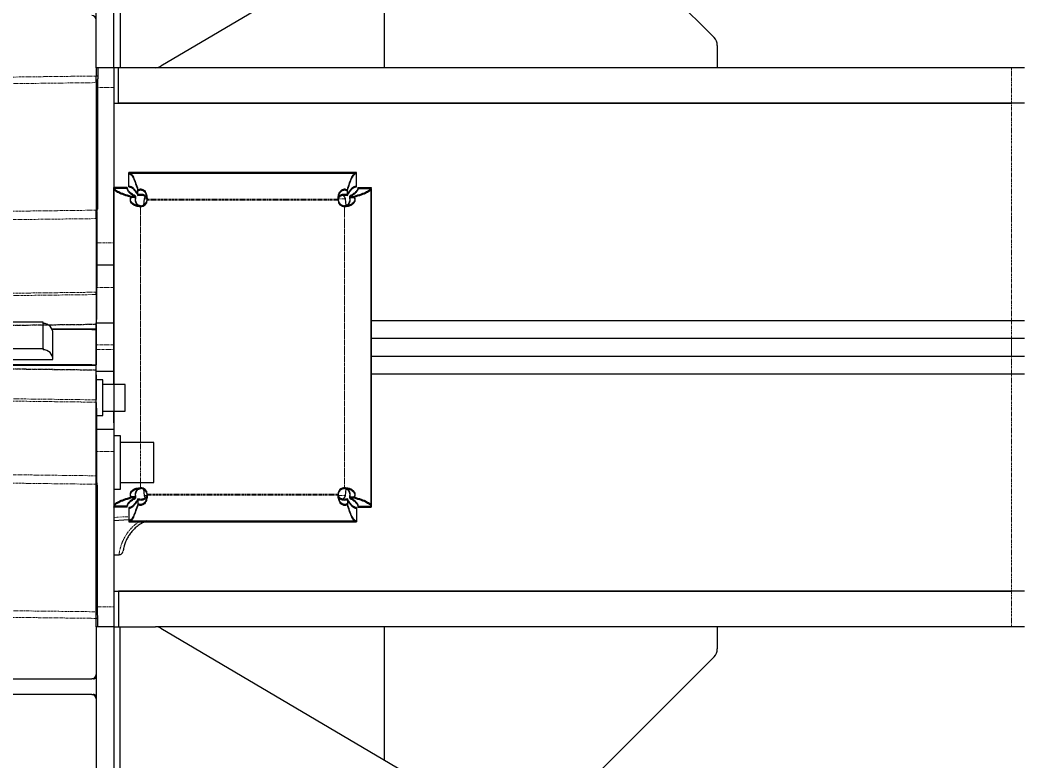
# Model space of a CAD drawing. Header units: millimetres. Extents: x -18594 to 273470, y -238787 to 48452.
# Drawn here: x 141635.3 to 142085.2, y -32560.1 to -32226.2 of the extents above; entities that cross this region are included whole.
import ezdxf

# ---------------------------------------------------------------- set-up
doc = ezdxf.new("R2010")
doc.units = ezdxf.units.MM
doc.linetypes.add('Xref AGV layout$0$PHANTOM', pattern=[2.5, 1.25, -0.25, 0.25, -0.25, 0.25, -0.25])
doc.layers.add('AM_BOR', color=4, linetype='Continuous', lineweight=25)

# ---------------------------------------------------------------- blocks, each defined once
blk = doc.blocks.new('Xref AGV layout$0$A$C343F789C')
at = {"color": 7, "linetype": 'Continuous', "lineweight": 25}
for p, q in [((3087.46, 2021.58), (2984.88, 2021.58)), ((2984.88, 2015.58), (2984.88, 2021.58)), ((3087.46, 2015.58), (3087.46, 2021.58)), ((2978.17, 1871.29), (2978.17, 2014.88)), ((2984.17, 2014.88), (2978.17, 2014.88)), ((2988.96, 2011.69), (2988.96, 2013.8)), ((3083.38, 2011.69), (3083.38, 2013.8)), ((3088.17, 2014.88), (3094.17, 2014.88)), ((3094.17, 1908.74), (3094.17, 2014.88)), ((2988.06, 2010.79), (2985.95, 2010.79)), ((2989.83, 2009.72), (2989.51, 2006.73)), ((3080.81, 2006.91), (3080.51, 2009.72)), ((3084.28, 2010.79), (3086.38, 2010.79)), ((3094.17, 1953.88), (3102.17, 1953.88)), ((3102.17, 1953.88), (3102.17, 1950.88)), ((3102.17, 1951.18), (3145.29, 1951.18)), ((3102.17, 1950.88), (3102.17, 1950.74)), ((3104.17, 1950.88), (3102.17, 1950.88)), ((3102.17, 1932.82), (3102.17, 1950.74)), ((3104.17, 1950.88), (3460.53, 1950.88)), ((2689.55, 1946.88), (2683.64, 1946.88)), ((2978.17, 1946.88), (2689.55, 1946.88)), ((2689.55, 1930.88), (2683.64, 1930.88)), ((2978.17, 1930.88), (2689.55, 1930.88)), ((3102.07, 1928.57), (3102.17, 1932.49)), ((3102.17, 1919.14), (3102.17, 1932.49)), ((3102.07, 1917.24), (3102.07, 1928.57)), ((3101.84, 1914.69), (3102.17, 1918.07)), ((3102.16, 1918.9), (3102.17, 1919.14)), ((3102.17, 1884.9), (3102.17, 1918.07)), ((3101.84, 1881.81), (3101.84, 1914.69)), ((3094.17, 1905.88), (3094.17, 1908.74)), ((3094.17, 1905.88), (3101.84, 1905.88)), ((3094.17, 1895.88), (3094.17, 1905.88)), ((3094.17, 1825.88), (3094.17, 1895.88)), ((3101.54, 1879.62), (3102.17, 1881.11)), ((3102, 1883.15), (3102.17, 1884.9)), ((3102.17, 1823.62), (3102.17, 1881.11)), ((3101.54, 1822.13), (3101.54, 1879.62)), ((2988.06, 1875.37), (2985.95, 1875.37)), ((2988.96, 1874.48), (2988.96, 1872.37)), ((3083.38, 1874.48), (3083.38, 1872.37)), ((3084.28, 1875.37), (3086.38, 1875.37)), ((2984.17, 1871.29), (2978.17, 1871.29)), ((2984.88, 1870.58), (2984.88, 1864.58)), ((3087.46, 1870.58), (3087.46, 1864.58)), ((3088.17, 1871.29), (3094.17, 1871.29)), ((2984.88, 1864.58), (3087.46, 1864.58)), ((2683.64, 1832.88), (2689.55, 1832.88)), ((2689.55, 1832.88), (3092.17, 1832.88)), ((3094.17, 1832.88), (2689.55, 1832.88)), ((3092.17, 1832.88), (3092.17, 1816.88)), ((3094.17, 1816.88), (3094.17, 1825.88)), ((3101.54, 1822.13), (3102.17, 1823.62)), ((3101.47, 1820.64), (3102.17, 1820.64)), ((3101.47, 1816.88), (3101.47, 1820.64)), ((3102.17, 1816.88), (3102.17, 1820.64)), ((2683.64, 1816.88), (2689.55, 1816.88)), ((2689.55, 1816.88), (3075.38, 1816.88)), ((2822.17, 1806.88), (2822.17, 1816.88)), ((2954.59, 1746.31), (3073.11, 1816.26)), ((2972.17, 1816.88), (2972.17, 1756.69)), ((3075.38, 1816.88), (3091.43, 1816.88)), ((3091.43, 1734.88), (3091.43, 1816.88)), ((3091.43, 1816.88), (3094.17, 1816.88)), ((3094.17, 1816.88), (3094.17, 1732.88)), ((3094.17, 1816.88), (3102.17, 1816.88)), ((3102.17, 1816.88), (3102.17, 1732.88)), ((2942.85, 1684.13), (2823.63, 1803.35)), ((2823.63, 488.42), (2963.38, 628.17)), ((3102.2, 507.38), (3102.2, 579.6)), ((3094.17, 474.88), (3094.17, 558.88)), ((3102.17, 474.88), (3102.17, 558.88)), ((3091.43, 556.88), (3091.43, 474.88)), ((3073.11, 475.51), (2954.59, 545.45)), ((2972.17, 535.08), (2972.17, 474.88)), ((3102.19, 497.92), (3102.19, 505.88)), ((3104.17, 505.38), (3103.49, 505.38)), ((3104.17, 505.38), (3451.83, 505.38)), ((3103.44, 498.38), (3104.14, 498.38)), ((3449.47, 498.38), (3104.14, 498.38)), ((2822.17, 474.88), (2822.17, 484.88)), ((2683.64, 474.88), (2689.55, 474.88)), ((2689.55, 474.88), (3075.38, 474.88)), ((3091.43, 474.88), (3075.38, 474.88)), ((3094.17, 474.88), (3091.43, 474.88)), ((3092.17, 458.88), (3092.17, 474.88)), ((3094.17, 465.88), (3094.17, 474.88)), ((3094.17, 474.88), (3102.17, 474.88)), ((3101.47, 474.88), (3101.47, 471.13)), ((3102.17, 474.88), (3102.17, 471.13)), ((3101.47, 471.13), (3102.17, 471.13)), ((3101.54, 469.64), (3102.17, 468.15)), ((3101.54, 469.64), (3101.54, 412.15)), ((3102.17, 468.15), (3102.17, 410.66)), ((3094.17, 395.88), (3094.17, 465.88)), ((2683.64, 458.88), (2689.55, 458.88)), ((2689.55, 458.88), (3092.17, 458.88)), ((3094.17, 458.88), (2689.55, 458.88)), ((3094.17, 442.54), (3091.89, 442.42)), ((3087.46, 427.18), (2984.88, 427.18)), ((2984.88, 421.18), (2984.88, 427.18)), ((3087.46, 421.18), (3087.46, 427.18)), ((3087.46, 426.73), (3094.17, 427.09)), ((2978.17, 420.48), (2978.17, 276.89)), ((2984.17, 420.48), (2978.17, 420.48)), ((2988.96, 417.29), (2988.96, 419.4)), ((3083.38, 417.29), (3083.38, 419.4)), ((3088.17, 420.48), (3094.17, 420.48)), ((2988.06, 416.39), (2985.95, 416.39)), ((3084.28, 416.39), (3086.38, 416.39)), ((3091.17, 409.88), (3076.17, 409.88)), ((3076.17, 409.88), (3076.17, 391.88)), ((3094.17, 412.88), (3091.17, 412.88)), ((3091.17, 412.88), (3091.17, 388.88)), ((3101.54, 412.15), (3102.17, 410.66)), ((3101.84, 409.95), (3101.84, 377.08)), ((3102, 408.61), (3102.17, 406.86)), ((3102.17, 406.86), (3102.17, 373.69)), ((3076.17, 391.88), (3091.17, 391.88)), ((3094.17, 385.88), (3094.17, 395.88)), ((3091.17, 388.88), (3094.17, 388.88)), ((3101.84, 385.88), (3094.17, 385.88)), ((3094.17, 383.02), (3094.17, 385.88)), ((3094.17, 383.02), (3094.17, 377.68)), ((3101.84, 379.68), (3099.17, 379.68)), ((3099.17, 379.68), (3099.17, 363.68)), ((3099.17, 377.68), (3089.17, 377.68)), ((3089.17, 377.68), (3089.17, 365.68)), ((3101.84, 377.08), (3102.17, 373.69)), ((3102.07, 374.53), (3102.07, 373.84)), ((3102.07, 372.48), (3102.07, 363.19)), ((3102.16, 372.86), (3102.17, 372.63)), ((3102.17, 372.63), (3102.17, 359.28)), ((3089.17, 365.68), (3099.17, 365.68)), ((3094.17, 365.68), (3094.17, 276.89)), ((2689.55, 360.88), (2683.64, 360.88)), ((2978.17, 360.88), (2689.55, 360.88)), ((3099.17, 363.68), (3102.07, 363.68)), ((3102.07, 363.19), (3102.17, 359.28)), ((3102.17, 358.95), (3102.17, 341.02)), ((3336.67, 354.52), (3121.67, 354.52)), ((3121.67, 354.52), (3121.67, 342.66)), ((3126.17, 349.53), (3126.17, 350.03)), ((3332.17, 349.53), (3126.17, 349.53)), ((3126.17, 349.53), (3126.17, 337.67)), ((2689.55, 344.88), (2683.64, 344.88)), ((2978.17, 344.88), (2689.55, 344.88)), ((3102.17, 337.88), (3094.17, 337.88)), ((3102.17, 340.88), (3102.17, 341.02)), ((3104.17, 340.88), (3102.17, 340.88)), ((3102.17, 340.88), (3102.17, 337.88)), ((3122.18, 340.58), (3102.17, 340.58)), ((3104.17, 340.88), (3122.04, 340.88)), ((3126.17, 337.67), (3332.17, 337.67)), ((2989.51, 285.01), (2989.83, 282.04)), ((3080.51, 282.04), (3080.81, 284.86)), ((2988.06, 280.97), (2985.95, 280.97)), ((2988.96, 280.08), (2988.96, 277.97)), ((3083.38, 280.08), (3083.38, 277.97)), ((3084.28, 280.97), (3086.38, 280.97)), ((2984.17, 276.89), (2978.17, 276.89)), ((2984.88, 276.18), (2984.88, 270.18)), ((3087.46, 276.18), (3087.46, 270.18)), ((3088.17, 276.89), (3094.17, 276.89)), ((2984.88, 270.18), (3087.46, 270.18))]:
    blk.add_line(p, q, dxfattribs=at)
at = {"color": 8, "linetype": 'Xref AGV layout$0$PHANTOM', "lineweight": 18}
for p, q in [((2993.03, 2009.72), (2989.83, 2009.72)), ((3079.17, 2009.58), (2993.17, 2009.58)), ((3080.51, 2009.72), (3079.33, 2009.72)), ((2990.17, 2006.58), (2990.17, 1879.58)), ((3082.17, 1879.58), (3082.17, 2006.58)), ((2689.55, 1930.88), (2689.55, 1946.88)), ((3102.17, 1943.88), (3094.17, 1943.88)), ((3455.33, 1937), (3102.17, 1932.64)), ((3102.17, 1932.49), (3455.3, 1936.84)), ((2689.55, 1930.88), (2689.55, 1832.88)), ((3453.63, 1923.47), (3102.17, 1919.14)), ((3102.17, 1918.07), (3453.56, 1922.41)), ((3094.17, 1915.88), (3101.95, 1915.88)), ((3101.84, 1895.88), (3094.17, 1895.88)), ((3452.15, 1889.22), (3102.17, 1884.9)), ((3102.17, 1881.11), (3452.07, 1885.42)), ((2993.17, 1876.58), (3079.17, 1876.58)), ((2689.55, 1832.88), (2689.55, 1816.88)), ((3451.46, 1827.92), (3102.17, 1823.62)), ((3094.17, 1825.88), (3101.54, 1825.88)), ((3102.17, 1820.64), (3451.44, 1824.95)), ((3102.17, 507.38), (3102.2, 507.38)), ((2689.55, 458.88), (2689.55, 474.88)), ((3102.17, 471.13), (3451.44, 466.82)), ((3451.46, 463.84), (3102.17, 468.15)), ((3101.54, 465.88), (3094.17, 465.88)), ((2689.55, 360.88), (2689.55, 458.88)), ((3094.17, 425.64), (3087.46, 425.27)), ((3079.17, 415.18), (2993.17, 415.18)), ((2990.17, 412.18), (2990.17, 285.18)), ((3082.17, 409.88), (3082.17, 412.18)), ((3102.17, 410.66), (3452.07, 406.34)), ((3452.15, 402.55), (3102.17, 406.86)), ((3082.17, 285.18), (3082.17, 391.88)), ((3094.17, 395.88), (3101.84, 395.88)), ((3102.17, 373.69), (3453.56, 369.36)), ((3453.63, 368.29), (3102.17, 372.63)), ((2689.55, 360.88), (2689.55, 344.88)), ((3102.17, 359.28), (3455.3, 354.92)), ((3455.33, 354.77), (3102.17, 359.12)), ((3094.17, 347.88), (3102.17, 347.88)), ((2989.83, 282.04), (2993.06, 282.04)), ((2993.17, 282.18), (3079.17, 282.18)), ((3079.35, 282.04), (3080.51, 282.04))]:
    blk.add_line(p, q, dxfattribs=at)
at = {"color": 7, "linetype": 'Continuous', "lineweight": 25}
for centre, radius, start, end in [((2991.82, 2009.51), 2, 90.403, 173.9968), ((2990.17, 2009.58), 3, 270, 0), ((3082.17, 2009.58), 3, 180, 270), ((3078.52, 2009.51), 2, 6.0067, 49.2012), ((3103.67, 1943.61), 7.29, 86.085, 101.8968), ((2990.17, 1876.58), 3, 0, 90), ((3082.17, 1876.58), 3, 90, 180), ((3075.39, 1812.4), 4.48, 90.098, 120.69), ((2827.17, 1806.88), 5, 180, 225), ((3104.15, 1795.37), 1.99, 179.5656, 269.5563), ((3103.49, 507.34), 1.95, 228.3267, 269.9356), ((3104.19, 507.37), 1.99, 179.5764, 269.5709), ((3104.15, 496.4), 1.99, 90.4437, 180.4344), ((3103.45, 496.43), 1.95, 90.0658, 130.0452), ((2827.17, 484.88), 5, 135, 180), ((3075.39, 479.36), 4.48, 239.31, 269.902), ((2990.17, 415.18), 3, 270, 0), ((3082.17, 415.18), 3, 180, 270), ((3126.16, 354.53), 4.49, 180.0697, 270.0697), ((3126.16, 342.67), 4.49, 180.0704, 270.0697), ((3103.67, 348.15), 7.29, 258.1032, 273.915), ((2990.17, 282.18), 3, 0, 90), ((3082.17, 282.18), 3, 90, 180), ((2991.82, 282.25), 2, 186.0032, 269.597), ((3078.52, 282.25), 2, 310.9107, 353.9851)]:
    blk.add_arc(centre, radius, start, end, dxfattribs=at)
for points, knots in [([(2984.88, 2021.58), (2985.22, 2021.48), (2985.9, 2021.26), (2986.92, 2019.58), (2987.94, 2017.09), (2988.62, 2014.9), (2988.96, 2013.8)], [0, 0, 0, 0, 0.249998, 0.500002, 0.750002, 1, 1, 1, 1]), ([(3083.38, 2013.8), (3083.72, 2014.9), (3084.4, 2017.09), (3085.42, 2019.58), (3086.44, 2021.26), (3087.12, 2021.48), (3087.46, 2021.58)], [0, 0, 0, 0, 0.249998, 0.499998, 0.750002, 1, 1, 1, 1]), ([(2985.95, 2010.79), (2984.86, 2011.13), (2982.66, 2011.81), (2980.17, 2012.83), (2978.49, 2013.85), (2978.27, 2014.54), (2978.17, 2014.88)], [0, 0, 0, 0, 0.2500005, 0.4999977, 0.7500029, 1, 1, 1, 1]), ([(2988.06, 2010.79), (2987.51, 2011.13), (2986.41, 2011.81), (2985.17, 2012.83), (2984.33, 2013.85), (2984.22, 2014.54), (2984.17, 2014.88)], [0, 0, 0, 0, 0.2500016, 0.5000048, 0.7500041, 1, 1, 1, 1]), ([(2984.88, 2015.58), (2985.22, 2015.53), (2985.9, 2015.42), (2986.92, 2014.58), (2987.94, 2013.34), (2988.62, 2012.24), (2988.96, 2011.69)], [0, 0, 0, 0, 0.249999, 0.500001, 0.750001, 1, 1, 1, 1]), ([(2988.96, 2013.8), (2989.23, 2013.94), (2989.64, 2014.15), (2990.27, 2014.18), (2990.87, 2014.09), (2991.56, 2013.73), (2992.35, 2012.91), (2992.97, 2011.49), (2993.1, 2010.27), (2993.17, 2009.58)], [0, 0, 0, 0, 0.124648, 0.188022, 0.251087, 0.369369, 0.501888, 0.721587, 1, 1, 1, 1]), ([(2988.96, 2011.69), (2989.24, 2011.76), (2989.82, 2011.9), (2990.69, 2011.87), (2991.5, 2011.68), (2992.11, 2011.38), (2992.56, 2011), (2992.86, 2010.6), (2993.07, 2010.12), (2993.14, 2009.77), (2993.17, 2009.58)], [0, 0, 0, 0, 0.15929, 0.329907, 0.477381, 0.617118, 0.710519, 0.802509, 0.897632, 1, 1, 1, 1]), ([(3079.17, 2009.58), (3079.22, 2010.25), (3079.32, 2011.48), (3079.98, 2012.89), (3080.77, 2013.73), (3081.47, 2014.08), (3082.07, 2014.19), (3082.69, 2014.13), (3083.1, 2013.93), (3083.38, 2013.8)], [0, 0, 0, 0, 0.269616, 0.498186, 0.631106, 0.749464, 0.813632, 0.874158, 1, 1, 1, 1]), ([(3079.17, 2009.58), (3079.19, 2009.76), (3079.23, 2010.1), (3079.43, 2010.58), (3079.75, 2010.99), (3080.21, 2011.37), (3080.84, 2011.68), (3081.64, 2011.87), (3082.51, 2011.9), (3083.09, 2011.76), (3083.38, 2011.69)], [0, 0, 0, 0, 0.0971723, 0.1900413, 0.2838879, 0.3837966, 0.5237539, 0.6710377, 0.8388368, 1, 1, 1, 1]), ([(3083.38, 2011.69), (3083.72, 2012.24), (3084.4, 2013.34), (3085.42, 2014.58), (3086.44, 2015.42), (3087.12, 2015.53), (3087.46, 2015.58)], [0, 0, 0, 0, 0.249999, 0.5, 0.750001, 1, 1, 1, 1]), ([(3088.17, 2014.88), (3088.11, 2014.54), (3088.01, 2013.85), (3087.17, 2012.83), (3085.92, 2011.81), (3084.82, 2011.13), (3084.28, 2010.79)], [0, 0, 0, 0, 0.249996, 0.499995, 0.749999, 1, 1, 1, 1]), ([(3094.17, 2014.88), (3094.06, 2014.54), (3093.85, 2013.85), (3092.17, 2012.83), (3089.68, 2011.81), (3087.48, 2011.13), (3086.38, 2010.79)], [0, 0, 0, 0, 0.249997, 0.500002, 0.749999, 1, 1, 1, 1]), ([(2990.17, 2006.58), (2989.5, 2006.64), (2988.27, 2006.73), (2986.86, 2007.39), (2986.02, 2008.19), (2985.67, 2008.89), (2985.56, 2009.48), (2985.62, 2010.1), (2985.82, 2010.51), (2985.95, 2010.79)], [0, 0, 0, 0, 0.2696138, 0.4981838, 0.6311008, 0.7494622, 0.8136291, 0.8741532, 1, 1, 1, 1]), ([(2990.17, 2006.58), (2989.99, 2006.6), (2989.65, 2006.64), (2989.17, 2006.85), (2988.76, 2007.16), (2988.38, 2007.63), (2988.07, 2008.25), (2987.88, 2009.06), (2987.85, 2009.93), (2987.99, 2010.51), (2988.06, 2010.79)], [0, 0, 0, 0, 0.097162, 0.19004, 0.283889, 0.383793, 0.523745, 0.671036, 0.838831, 1, 1, 1, 1]), ([(3086.38, 2010.79), (3086.52, 2010.52), (3086.74, 2010.11), (3086.77, 2009.48), (3086.67, 2008.88), (3086.32, 2008.19), (3085.5, 2007.4), (3084.08, 2006.78), (3082.85, 2006.65), (3082.17, 2006.58)], [0, 0, 0, 0, 0.124649, 0.188024, 0.251087, 0.36937, 0.501889, 0.721594, 1, 1, 1, 1]), ([(3084.28, 2010.79), (3084.35, 2010.51), (3084.49, 2009.93), (3084.46, 2009.06), (3084.27, 2008.25), (3083.96, 2007.64), (3083.59, 2007.19), (3083.18, 2006.89), (3082.7, 2006.68), (3082.35, 2006.61), (3082.17, 2006.58)], [0, 0, 0, 0, 0.1592893, 0.3299065, 0.477382, 0.6171183, 0.7105222, 0.8025129, 0.8976316, 1, 1, 1, 1]), ([(3102.16, 1918.9), (3102.16, 1918.73), (3102.15, 1918.39), (3102.11, 1917.57), (3102.04, 1916.85), (3102, 1916.39)], [0, 0, 0, 0, 0.278933, 0.536515, 1, 1, 1, 1]), ([(3102, 1883.15), (3101.95, 1882.74), (3101.87, 1881.96), (3101.75, 1881.2), (3101.69, 1880.84)], [0, 0, 0, 0, 0.522743, 1, 1, 1, 1]), ([(3102.17, 1884.9), (3102.17, 1884.41), (3102.17, 1883.83), (3102.17, 1883.25), (3102.17, 1883.22), (3102.17, 1883.18), (3102.17, 1883.16), (3102.17, 1883.1), (3102.17, 1883.06), (3102.17, 1882.94), (3102.17, 1882.85), (3102.17, 1882.59), (3102.17, 1882.42), (3102.17, 1882.22), (3102.17, 1882.2), (3102.17, 1882.16), (3102.17, 1882.14), (3102.17, 1882.08), (3102.17, 1882.04), (3102.17, 1881.91), (3102.17, 1881.82), (3102.17, 1881.53), (3102.17, 1881.33), (3102.17, 1881.11)], [0, 0, 0, 0, 0.5, 0.5, 0.515625, 0.515625, 0.53125, 0.53125, 0.5625, 0.5625, 0.625, 0.625, 0.75, 0.75, 0.765625, 0.765625, 0.78125, 0.78125, 0.8125, 0.8125, 0.875, 0.875, 1, 1, 1, 1]), ([(2985.95, 1875.37), (2985.81, 1875.65), (2985.6, 1876.06), (2985.57, 1876.69), (2985.66, 1877.28), (2986.02, 1877.98), (2986.84, 1878.76), (2988.26, 1879.39), (2989.48, 1879.51), (2990.17, 1879.58)], [0, 0, 0, 0, 0.1246485, 0.188024, 0.2510864, 0.3693763, 0.5018896, 0.721595, 1, 1, 1, 1]), ([(2988.06, 1875.37), (2987.99, 1875.65), (2987.85, 1876.23), (2987.88, 1877.11), (2988.07, 1877.91), (2988.37, 1878.53), (2988.75, 1878.98), (2989.15, 1879.28), (2989.63, 1879.49), (2989.99, 1879.55), (2990.17, 1879.58)], [0, 0, 0, 0, 0.159289, 0.329906, 0.477392, 0.617118, 0.710521, 0.802512, 0.897635, 1, 1, 1, 1]), ([(2993.17, 1876.58), (2993.11, 1875.92), (2993.02, 1874.69), (2992.36, 1873.28), (2991.56, 1872.43), (2990.86, 1872.08), (2990.27, 1871.98), (2989.65, 1872.03), (2989.24, 1872.23), (2988.96, 1872.37)], [0, 0, 0, 0, 0.269615, 0.498185, 0.631104, 0.749463, 0.813631, 0.874155, 1, 1, 1, 1]), ([(2993.17, 1876.58), (2993.15, 1876.41), (2993.11, 1876.06), (2992.9, 1875.59), (2992.59, 1875.18), (2992.13, 1874.8), (2991.5, 1874.48), (2990.7, 1874.29), (2989.82, 1874.27), (2989.24, 1874.41), (2988.96, 1874.48)], [0, 0, 0, 0, 0.0971614, 0.1900403, 0.2838866, 0.3837954, 0.5237525, 0.6710368, 0.8388349, 1, 1, 1, 1]), ([(3083.38, 1872.37), (3083.1, 1872.23), (3082.69, 1872.01), (3082.07, 1871.98), (3081.47, 1872.08), (3080.77, 1872.43), (3079.99, 1873.25), (3079.36, 1874.67), (3079.24, 1875.9), (3079.17, 1876.58)], [0, 0, 0, 0, 0.1246514, 0.1880242, 0.251089, 0.3693716, 0.5018899, 0.7215959, 1, 1, 1, 1]), ([(3083.38, 1874.48), (3083.1, 1874.41), (3082.52, 1874.26), (3081.64, 1874.3), (3080.84, 1874.48), (3080.22, 1874.79), (3079.77, 1875.16), (3079.47, 1875.57), (3079.26, 1876.05), (3079.2, 1876.4), (3079.17, 1876.58)], [0, 0, 0, 0, 0.1592922, 0.3299076, 0.4773824, 0.6171187, 0.7105192, 0.8025093, 0.8976322, 1, 1, 1, 1]), ([(3082.17, 1879.58), (3082.83, 1879.53), (3084.06, 1879.43), (3085.48, 1878.78), (3086.32, 1877.98), (3086.67, 1877.28), (3086.77, 1876.69), (3086.72, 1876.06), (3086.52, 1875.65), (3086.38, 1875.37)], [0, 0, 0, 0, 0.269613, 0.498179, 0.631102, 0.749463, 0.813629, 0.874153, 1, 1, 1, 1]), ([(3082.17, 1879.58), (3082.34, 1879.56), (3082.69, 1879.52), (3083.16, 1879.32), (3083.57, 1879), (3083.95, 1878.54), (3084.27, 1877.91), (3084.46, 1877.11), (3084.48, 1876.24), (3084.34, 1875.66), (3084.28, 1875.37)], [0, 0, 0, 0, 0.09716, 0.190041, 0.283884, 0.383787, 0.523747, 0.671038, 0.838832, 1, 1, 1, 1]), ([(3101.54, 1879.62), (3101.58, 1880.02), (3101.62, 1880.47), (3101.68, 1880.77), (3101.69, 1880.8)], [0, 0, 0, 0, 0.887585, 1, 1, 1, 1]), ([(2978.17, 1871.29), (2978.27, 1871.63), (2978.49, 1872.31), (2980.17, 1873.33), (2982.66, 1874.35), (2984.86, 1875.03), (2985.95, 1875.37)], [0, 0, 0, 0, 0.249998, 0.500002, 0.75, 1, 1, 1, 1]), ([(2984.17, 1871.29), (2984.22, 1871.63), (2984.33, 1872.31), (2985.17, 1873.33), (2986.41, 1874.35), (2987.51, 1875.03), (2988.06, 1875.37)], [0, 0, 0, 0, 0.249999, 0.499995, 0.749998, 1, 1, 1, 1]), ([(2988.96, 1874.48), (2988.62, 1873.93), (2987.94, 1872.83), (2986.92, 1871.58), (2985.9, 1870.74), (2985.22, 1870.64), (2984.88, 1870.58)], [0, 0, 0, 0, 0.250003, 0.500002, 0.750002, 1, 1, 1, 1]), ([(2988.96, 1872.37), (2988.62, 1871.27), (2987.94, 1869.07), (2986.92, 1866.58), (2985.9, 1864.9), (2985.22, 1864.69), (2984.88, 1864.58)], [0, 0, 0, 0, 0.250001, 0.499997, 0.750002, 1, 1, 1, 1]), ([(3087.46, 1870.58), (3087.12, 1870.64), (3086.44, 1870.74), (3085.42, 1871.58), (3084.4, 1872.83), (3083.72, 1873.93), (3083.38, 1874.48)], [0, 0, 0, 0, 0.249998, 0.499998, 0.749996, 1, 1, 1, 1]), ([(3087.46, 1864.58), (3087.12, 1864.69), (3086.44, 1864.9), (3085.42, 1866.58), (3084.4, 1869.07), (3083.72, 1871.27), (3083.38, 1872.37)], [0, 0, 0, 0, 0.249998, 0.500003, 0.749999, 1, 1, 1, 1]), ([(3084.28, 1875.37), (3084.82, 1875.03), (3085.92, 1874.35), (3087.17, 1873.33), (3088.01, 1872.31), (3088.11, 1871.63), (3088.17, 1871.29)], [0, 0, 0, 0, 0.250001, 0.500005, 0.750001, 1, 1, 1, 1]), ([(3086.38, 1875.37), (3087.48, 1875.03), (3089.68, 1874.35), (3092.17, 1873.33), (3093.85, 1872.31), (3094.06, 1871.63), (3094.17, 1871.29)], [0, 0, 0, 0, 0.250001, 0.499998, 0.750002, 1, 1, 1, 1]), ([(3102.17, 1823.62), (3102.17, 1823.1), (3102.17, 1822.61), (3102.17, 1822.13), (3102.17, 1822.09), (3102.17, 1822.03), (3102.17, 1822), (3102.17, 1821.9), (3102.17, 1821.84), (3102.17, 1821.65), (3102.17, 1821.53), (3102.17, 1821.39), (3102.17, 1821.38), (3102.17, 1821.36), (3102.17, 1821.34), (3102.17, 1821.31), (3102.17, 1821.28), (3102.17, 1821.2), (3102.17, 1821.14), (3102.17, 1820.95), (3102.17, 1820.8), (3102.17, 1820.64)], [0, 0, 0, 0, 0.5, 0.5, 0.53125, 0.53125, 0.5625, 0.5625, 0.625, 0.625, 0.75, 0.75, 0.765625, 0.765625, 0.78125, 0.78125, 0.8125, 0.8125, 0.875, 0.875, 1, 1, 1, 1]), ([(3101.47, 1820.64), (3101.47, 1820.71), (3101.48, 1820.84), (3101.48, 1821.03), (3101.49, 1821.21), (3101.5, 1821.46), (3101.51, 1821.77), (3101.53, 1822), (3101.54, 1822.13)], [0, 0, 0, 0, 0.142739, 0.249659, 0.372806, 0.499556, 0.736552, 1, 1, 1, 1]), ([(3101.47, 471.13), (3101.48, 471.04), (3101.48, 470.97), (3101.48, 470.87), (3101.48, 470.85), (3101.48, 470.8), (3101.48, 470.79), (3101.48, 470.77), (3101.48, 470.77), (3101.48, 470.76), (3101.48, 470.75), (3101.48, 470.68), (3101.49, 470.62), (3101.49, 470.53), (3101.49, 470.49), (3101.49, 470.45), (3101.49, 470.43), (3101.49, 470.4), (3101.49, 470.38), (3101.51, 470.14), (3101.52, 469.9), (3101.54, 469.64)], [0, 0, 0, 0, 0.125, 0.125, 0.1875, 0.1875, 0.21875, 0.21875, 0.234375, 0.234375, 0.25, 0.25, 0.375, 0.375, 0.4375, 0.4375, 0.46875, 0.46875, 0.5, 0.5, 1, 1, 1, 1]), ([(3102.17, 471.13), (3102.17, 471.02), (3102.17, 470.84), (3102.17, 470.58), (3102.17, 470.31), (3102.17, 469.98), (3102.17, 469.58), (3102.17, 469.13), (3102.17, 468.64), (3102.17, 468.32), (3102.17, 468.15)], [0, 0, 0, 0, 0.099442, 0.182896, 0.250363, 0.373726, 0.500582, 0.655605, 0.822072, 1, 1, 1, 1]), ([(3091.89, 442.39), (3091.78, 442.39), (3091.47, 442.39), (3091.02, 442.19), (3090.62, 441.89), (3090.35, 441.57), (3090.19, 441.28), (3090.11, 441.07), (3090.09, 440.99), (3090.08, 440.97)], [0, 0, 0, 0, 0.134378, 0.373085, 0.571713, 0.73942, 0.876734, 0.9796, 1, 1, 1, 1]), ([(3079.37, 427.18), (3080.03, 427.47), (3081.4, 428.06), (3083.3, 429.29), (3085.02, 430.74), (3086.49, 432.36), (3087.64, 434), (3088.63, 435.81), (3089.34, 437.6), (3089.76, 439.18), (3089.96, 440.2), (3090.02, 440.7), (3090.02, 440.65), (3090.02, 440.63)], [0, 0, 0, 0, 0.071721, 0.147577, 0.226824, 0.306065, 0.387239, 0.468482, 0.587282, 0.706308, 0.830175, 0.954101, 1, 1, 1, 1]), ([(2984.88, 427.18), (2985.22, 427.08), (2985.9, 426.86), (2986.92, 425.18), (2987.94, 422.69), (2988.62, 420.5), (2988.96, 419.4)], [0, 0, 0, 0, 0.2499976, 0.5000029, 0.7499989, 1, 1, 1, 1]), ([(3083.38, 419.4), (3083.72, 420.5), (3084.4, 422.69), (3085.42, 425.18), (3086.44, 426.86), (3087.12, 427.08), (3087.46, 427.18)], [0, 0, 0, 0, 0.250001, 0.499997, 0.750002, 1, 1, 1, 1]), ([(2985.95, 416.39), (2984.86, 416.73), (2982.66, 417.41), (2980.17, 418.43), (2978.49, 419.45), (2978.27, 420.14), (2978.17, 420.48)], [0, 0, 0, 0, 0.25, 0.499998, 0.750002, 1, 1, 1, 1]), ([(2988.06, 416.39), (2987.51, 416.73), (2986.41, 417.41), (2985.17, 418.43), (2984.33, 419.45), (2984.22, 420.14), (2984.17, 420.48)], [0, 0, 0, 0, 0.250002, 0.500005, 0.750001, 1, 1, 1, 1]), ([(2984.88, 421.18), (2985.22, 421.13), (2985.9, 421.02), (2986.92, 420.18), (2987.94, 418.94), (2988.62, 417.84), (2988.96, 417.29)], [0, 0, 0, 0, 0.249998, 0.499998, 0.749997, 1, 1, 1, 1]), ([(2988.96, 419.4), (2989.23, 419.54), (2989.64, 419.75), (2990.27, 419.78), (2990.87, 419.69), (2991.56, 419.33), (2992.35, 418.51), (2992.97, 417.09), (2993.1, 415.87), (2993.17, 415.18)], [0, 0, 0, 0, 0.1246509, 0.1880242, 0.2510893, 0.3693716, 0.50189, 0.7215959, 1, 1, 1, 1]), ([(3079.17, 415.18), (3079.22, 415.85), (3079.32, 417.08), (3079.98, 418.49), (3080.77, 419.33), (3081.47, 419.68), (3082.07, 419.79), (3082.69, 419.73), (3083.1, 419.53), (3083.38, 419.4)], [0, 0, 0, 0, 0.269615, 0.498185, 0.631104, 0.749462, 0.81363, 0.874155, 1, 1, 1, 1]), ([(3083.38, 417.29), (3083.72, 417.84), (3084.4, 418.94), (3085.42, 420.18), (3086.44, 421.02), (3087.12, 421.13), (3087.46, 421.18)], [0, 0, 0, 0, 0.250004, 0.500002, 0.750002, 1, 1, 1, 1]), ([(3088.17, 420.48), (3088.11, 420.14), (3088.01, 419.45), (3087.17, 418.43), (3085.92, 417.41), (3084.82, 416.73), (3084.28, 416.39)], [0, 0, 0, 0, 0.249999, 0.499995, 0.749999, 1, 1, 1, 1]), ([(3094.17, 420.48), (3094.06, 420.14), (3093.85, 419.45), (3092.17, 418.43), (3089.68, 417.41), (3087.48, 416.73), (3086.38, 416.39)], [0, 0, 0, 0, 0.249998, 0.500002, 0.749999, 1, 1, 1, 1]), ([(2990.17, 412.18), (2989.5, 412.24), (2988.27, 412.33), (2986.86, 412.99), (2986.02, 413.79), (2985.67, 414.49), (2985.56, 415.08), (2985.62, 415.7), (2985.82, 416.11), (2985.95, 416.39)], [0, 0, 0, 0, 0.269613, 0.498179, 0.631102, 0.749463, 0.813629, 0.874153, 1, 1, 1, 1]), ([(2990.17, 412.18), (2989.99, 412.2), (2989.65, 412.24), (2989.17, 412.45), (2988.76, 412.76), (2988.38, 413.23), (2988.07, 413.85), (2987.88, 414.66), (2987.85, 415.53), (2987.99, 416.11), (2988.06, 416.39)], [0, 0, 0, 0, 0.09716, 0.190041, 0.283883, 0.383787, 0.523747, 0.671038, 0.838832, 1, 1, 1, 1]), ([(2988.96, 417.29), (2989.24, 417.36), (2989.82, 417.5), (2990.69, 417.47), (2991.5, 417.28), (2992.11, 416.98), (2992.56, 416.6), (2992.86, 416.2), (2993.07, 415.72), (2993.14, 415.37), (2993.17, 415.18)], [0, 0, 0, 0, 0.1592915, 0.329908, 0.4773824, 0.6171186, 0.7105194, 0.8025093, 0.8976321, 1, 1, 1, 1]), ([(3079.17, 415.18), (3079.19, 415.36), (3079.23, 415.7), (3079.43, 416.18), (3079.75, 416.59), (3080.21, 416.97), (3080.84, 417.28), (3081.64, 417.47), (3082.51, 417.5), (3083.09, 417.36), (3083.38, 417.29)], [0, 0, 0, 0, 0.097161, 0.19004, 0.283887, 0.383795, 0.523752, 0.671036, 0.838835, 1, 1, 1, 1]), ([(3086.38, 416.39), (3086.52, 416.12), (3086.74, 415.71), (3086.77, 415.08), (3086.67, 414.48), (3086.32, 413.79), (3085.5, 413), (3084.08, 412.38), (3082.85, 412.25), (3082.17, 412.18)], [0, 0, 0, 0, 0.124649, 0.188024, 0.251086, 0.369376, 0.50189, 0.721594, 1, 1, 1, 1]), ([(3084.28, 416.39), (3084.35, 416.11), (3084.49, 415.53), (3084.46, 414.66), (3084.27, 413.85), (3083.96, 413.24), (3083.59, 412.79), (3083.18, 412.49), (3082.7, 412.28), (3082.35, 412.21), (3082.17, 412.18)], [0, 0, 0, 0, 0.159289, 0.329905, 0.477391, 0.617117, 0.710521, 0.802511, 0.897634, 1, 1, 1, 1]), ([(3101.54, 412.15), (3101.58, 411.75), (3101.62, 411.3), (3101.68, 411), (3101.69, 410.96)], [0, 0, 0, 0, 0.887585, 1, 1, 1, 1]), ([(3101.69, 410.92), (3101.75, 410.56), (3101.87, 409.81), (3101.95, 409.02), (3102, 408.61)], [0, 0, 0, 0, 0.477257, 1, 1, 1, 1]), ([(3102.17, 410.66), (3102.17, 410.57), (3102.17, 410.4), (3102.17, 410.16), (3102.17, 409.93), (3102.17, 409.72), (3102.17, 409.41), (3102.17, 408.99), (3102.17, 408.54), (3102.17, 408.15), (3102.17, 407.81), (3102.17, 407.48), (3102.17, 407.16), (3102.17, 406.96), (3102.17, 406.86)], [0, 0, 0, 0, 0.055733, 0.108726, 0.158979, 0.206492, 0.251268, 0.375942, 0.501666, 0.592195, 0.687289, 0.786952, 0.891188, 1, 1, 1, 1]), ([(3102, 375.38), (3102.04, 374.91), (3102.11, 374.2), (3102.15, 373.38), (3102.16, 373.04), (3102.16, 372.86)], [0, 0, 0, 0, 0.4634848, 0.7210671, 1, 1, 1, 1]), ([(3102.17, 373.69), (3102.17, 373.64), (3102.17, 373.55), (3102.17, 373.41), (3102.17, 373.27), (3102.17, 373.14), (3102.17, 373.02), (3102.17, 372.91), (3102.17, 372.8), (3102.17, 372.7), (3102.17, 372.65), (3102.17, 372.63)], [0, 0, 0, 0, 0.096488, 0.19663, 0.300428, 0.407882, 0.518992, 0.633758, 0.752182, 0.874262, 1, 1, 1, 1]), ([(2985.95, 280.97), (2985.81, 281.25), (2985.6, 281.66), (2985.57, 282.29), (2985.66, 282.88), (2986.02, 283.58), (2986.84, 284.36), (2988.26, 284.99), (2989.48, 285.11), (2990.17, 285.18)], [0, 0, 0, 0, 0.124649, 0.188024, 0.251087, 0.36937, 0.501889, 0.721595, 1, 1, 1, 1]), ([(2988.06, 280.97), (2987.99, 281.25), (2987.85, 281.83), (2987.88, 282.71), (2988.07, 283.51), (2988.37, 284.13), (2988.75, 284.58), (2989.15, 284.88), (2989.63, 285.09), (2989.99, 285.15), (2990.17, 285.18)], [0, 0, 0, 0, 0.159289, 0.329907, 0.477382, 0.617119, 0.710522, 0.802513, 0.897633, 1, 1, 1, 1]), ([(3082.17, 285.18), (3082.83, 285.13), (3084.06, 285.03), (3085.48, 284.38), (3086.32, 283.58), (3086.67, 282.88), (3086.77, 282.29), (3086.72, 281.66), (3086.52, 281.25), (3086.38, 280.97)], [0, 0, 0, 0, 0.269614, 0.498184, 0.631101, 0.749462, 0.813629, 0.874153, 1, 1, 1, 1]), ([(3082.17, 285.18), (3082.34, 285.16), (3082.69, 285.12), (3083.16, 284.92), (3083.57, 284.6), (3083.95, 284.14), (3084.27, 283.51), (3084.46, 282.71), (3084.48, 281.84), (3084.34, 281.26), (3084.28, 280.97)], [0, 0, 0, 0, 0.097163, 0.19004, 0.283889, 0.383793, 0.523745, 0.671036, 0.838831, 1, 1, 1, 1]), ([(2978.17, 276.89), (2978.27, 277.23), (2978.49, 277.91), (2980.17, 278.93), (2982.66, 279.95), (2984.86, 280.63), (2985.95, 280.97)], [0, 0, 0, 0, 0.2499971, 0.5000023, 0.7499995, 1, 1, 1, 1]), ([(2984.17, 276.89), (2984.22, 277.23), (2984.33, 277.91), (2985.17, 278.93), (2986.41, 279.95), (2987.51, 280.63), (2988.06, 280.97)], [0, 0, 0, 0, 0.2499959, 0.4999952, 0.7499984, 1, 1, 1, 1]), ([(2988.96, 280.08), (2988.62, 279.53), (2987.94, 278.43), (2986.92, 277.18), (2985.9, 276.34), (2985.22, 276.24), (2984.88, 276.18)], [0, 0, 0, 0, 0.249999, 0.499999, 0.750001, 1, 1, 1, 1]), ([(2993.17, 282.18), (2993.11, 281.52), (2993.02, 280.29), (2992.36, 278.88), (2991.56, 278.03), (2990.86, 277.68), (2990.27, 277.58), (2989.65, 277.63), (2989.24, 277.83), (2988.96, 277.97)], [0, 0, 0, 0, 0.2696156, 0.4981862, 0.6311057, 0.7494647, 0.813633, 0.874158, 1, 1, 1, 1]), ([(2993.17, 282.18), (2993.15, 282.01), (2993.11, 281.66), (2992.9, 281.19), (2992.59, 280.78), (2992.13, 280.4), (2991.5, 280.08), (2990.7, 279.89), (2989.82, 279.87), (2989.24, 280.01), (2988.96, 280.08)], [0, 0, 0, 0, 0.097172, 0.190041, 0.283888, 0.383797, 0.523754, 0.671038, 0.838837, 1, 1, 1, 1]), ([(3083.38, 277.97), (3083.1, 277.83), (3082.69, 277.61), (3082.07, 277.58), (3081.47, 277.68), (3080.77, 278.03), (3079.99, 278.85), (3079.36, 280.27), (3079.24, 281.5), (3079.17, 282.18)], [0, 0, 0, 0, 0.124649, 0.188022, 0.251087, 0.369369, 0.501888, 0.721587, 1, 1, 1, 1]), ([(3083.38, 280.08), (3083.1, 280.01), (3082.52, 279.86), (3081.64, 279.9), (3080.84, 280.08), (3080.22, 280.39), (3079.77, 280.76), (3079.47, 281.17), (3079.26, 281.65), (3079.2, 282), (3079.17, 282.18)], [0, 0, 0, 0, 0.15929, 0.329906, 0.477381, 0.617118, 0.710519, 0.802509, 0.897632, 1, 1, 1, 1]), ([(3087.46, 276.18), (3087.12, 276.24), (3086.44, 276.34), (3085.42, 277.18), (3084.4, 278.43), (3083.72, 279.53), (3083.38, 280.08)], [0, 0, 0, 0, 0.249999, 0.5, 0.750001, 1, 1, 1, 1]), ([(3084.28, 280.97), (3084.82, 280.63), (3085.92, 279.95), (3087.17, 278.93), (3088.01, 277.91), (3088.11, 277.23), (3088.17, 276.89)], [0, 0, 0, 0, 0.250001, 0.500005, 0.750004, 1, 1, 1, 1]), ([(3086.38, 280.97), (3087.48, 280.63), (3089.68, 279.95), (3092.17, 278.93), (3093.85, 277.91), (3094.06, 277.23), (3094.17, 276.89)], [0, 0, 0, 0, 0.2500008, 0.4999979, 0.7500029, 1, 1, 1, 1]), ([(2988.96, 277.97), (2988.62, 276.87), (2987.94, 274.67), (2986.92, 272.18), (2985.9, 270.5), (2985.22, 270.29), (2984.88, 270.18)], [0, 0, 0, 0, 0.249998, 0.499998, 0.750002, 1, 1, 1, 1]), ([(3087.46, 270.18), (3087.12, 270.29), (3086.44, 270.5), (3085.42, 272.18), (3084.4, 274.67), (3083.72, 276.87), (3083.38, 277.97)], [0, 0, 0, 0, 0.249998, 0.500002, 0.750002, 1, 1, 1, 1])]:
    blk.add_open_spline(points, degree=3, knots=knots, dxfattribs=at)
blk.add_open_spline([(3102.17, 1919.14), (3102.17, 1918.91), (3102.17, 1918.5), (3102.17, 1918.07)], degree=3, dxfattribs=at)
at = {"color": 8, "linetype": 'Xref AGV layout$0$PHANTOM', "lineweight": 18}
blk.add_open_spline([(3091.89, 442.34), (3091.89, 442.36), (3091.9, 442.43), (3091.82, 441.83), (3091.61, 440.58), (3091.13, 438.66), (3090.34, 436.49), (3089.24, 434.3), (3087.96, 432.32), (3086.32, 430.37), (3084.42, 428.54), (3082.84, 427.63), (3082.07, 427.18)], degree=3, knots=[0, 0, 0, 0, 0.05395, 0.180881, 0.311549, 0.435897, 0.564792, 0.652235, 0.74198, 0.82757, 0.915758, 1, 1, 1, 1], dxfattribs=at)
blk = doc.blocks.new('Xref AGV layout')
at = {"rotation": 180}
for p in [(144771.83, -30430.77), (144771.83, -32024.72)]:
    blk.add_blockref('Xref AGV layout$0$A$C343F789C', p, dxfattribs=at)

msp = doc.modelspace()

# ---------------------------------------------------------------- block references
at = {"layer": 'AM_BOR'}
msp.add_blockref('Xref AGV layout', (0, 0), dxfattribs=at)

doc.saveas('drawing.dxf')
